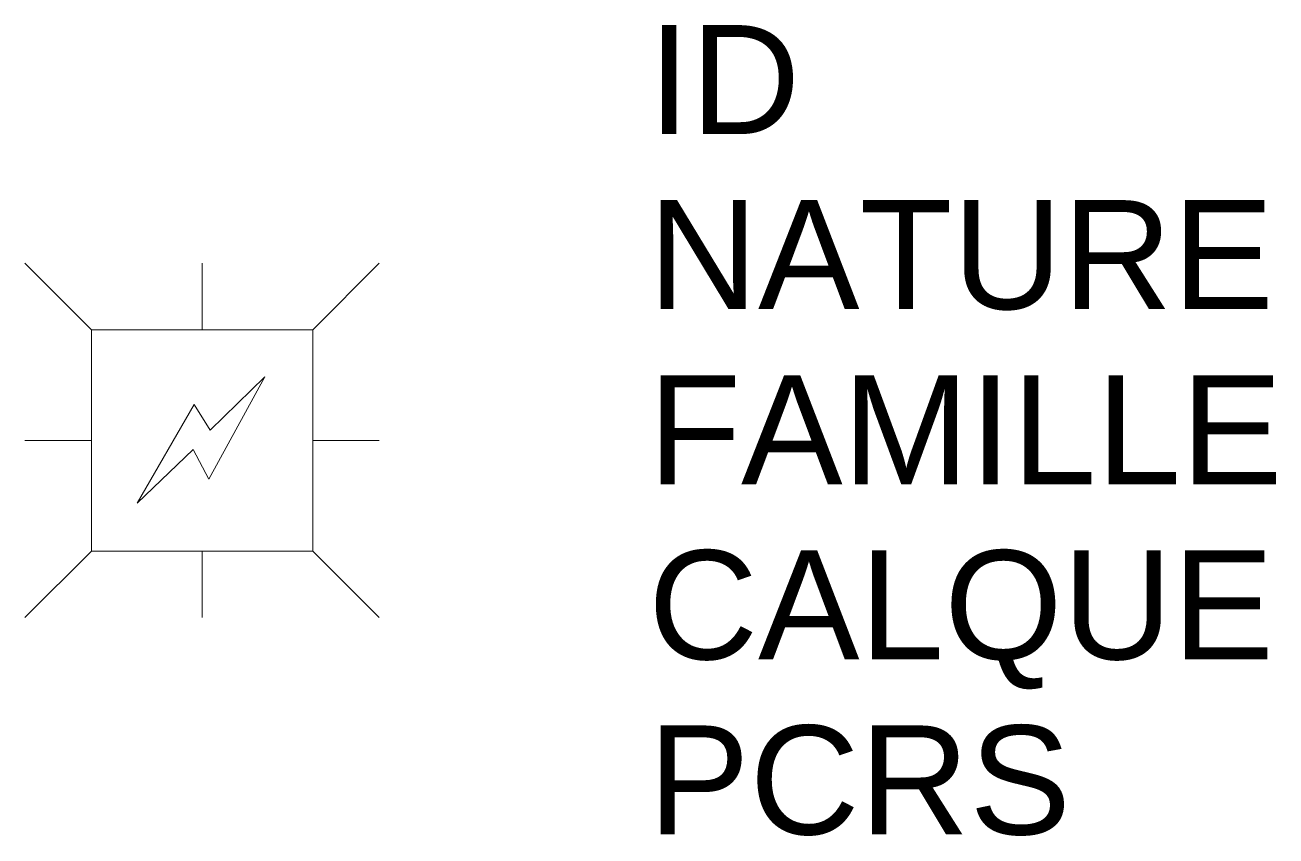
# Model space of a CAD drawing. Header units: metres. Extents: x 3079.72 to 3082.02, y 1846.83 to 1848.32.
import ezdxf

# ---------------------------------------------------------------- set-up
doc = ezdxf.new("R2010")
doc.units = ezdxf.units.M
doc.linetypes.add('Socle_Continu', pattern=[2.5, 2.5, 0])
doc.layers.add('ELECT_SCS', color=1, linetype='Socle_Continu', lineweight=13)
doc.styles.get("Standard").update_dxf_attribs({"font": 'arial.ttf'})

msp = doc.modelspace()

# ---------------------------------------------------------------- linework, layer by layer
at = {"layer": 'ELECT_SCS', "color": 193, "linetype": 'Socle_Continu', "true_color": 0x9966cc}
for p, q in [((3079.7242, 1847.8845), (3079.8461, 1847.7626)), ((3080.0492, 1847.7626), (3080.0492, 1847.8845)), ((3080.2524, 1847.7626), (3080.3742, 1847.8845)), ((3079.8461, 1847.5595), (3079.7242, 1847.5595)), ((3080.2524, 1847.5595), (3080.3742, 1847.5595)), ((3079.8461, 1847.3564), (3079.7242, 1847.2345)), ((3080.0492, 1847.3564), (3080.0492, 1847.2345)), ((3080.3742, 1847.2345), (3080.2524, 1847.3564))]:
    msp.add_line(p, q, dxfattribs=at)
at = {"layer": 'ELECT_SCS', "color": 193, "linetype": 'Socle_Continu', "true_color": 0x9966cc, "flags": 128}
msp.add_lwpolyline([(3080.2524, 1847.7626), (3079.8461, 1847.7626), (3079.8461, 1847.3564), (3080.2524, 1847.3564)], close=True, dxfattribs=at)
at = {"layer": 'ELECT_SCS', "linetype": 'Socle_Continu', "flags": 128}
msp.add_lwpolyline([(3079.9303, 1847.4442), (3080.035, 1847.6252), (3080.064, 1847.5785), (3080.1643, 1847.6763), (3080.0615, 1847.4884), (3080.0331, 1847.5426), (3079.9303, 1847.4442)], dxfattribs=at)

# ---------------------------------------------------------------- texts
at = {"layer": 'ELECT_SCS', "linetype": 'Socle_Continu', "flags": 9}
for tag, p, s in [('ID', (3080.8679, 1848.1216), 'FP_0402'), ('NATURE', (3080.8679, 1847.8003), 'Support de ligne électrique et lampadaire'), ('FAMILLE', (3080.8679, 1847.479), 'Electricité'), ('CALQUE', (3080.8679, 1847.1577), 'ELECT_SCS'), ('PCRS', (3080.8679, 1846.8364), 'AffleurantSymbole')]:
    msp.add_attdef(tag, p, s, height=0.2, dxfattribs=at)

doc.saveas('drawing.dxf')
